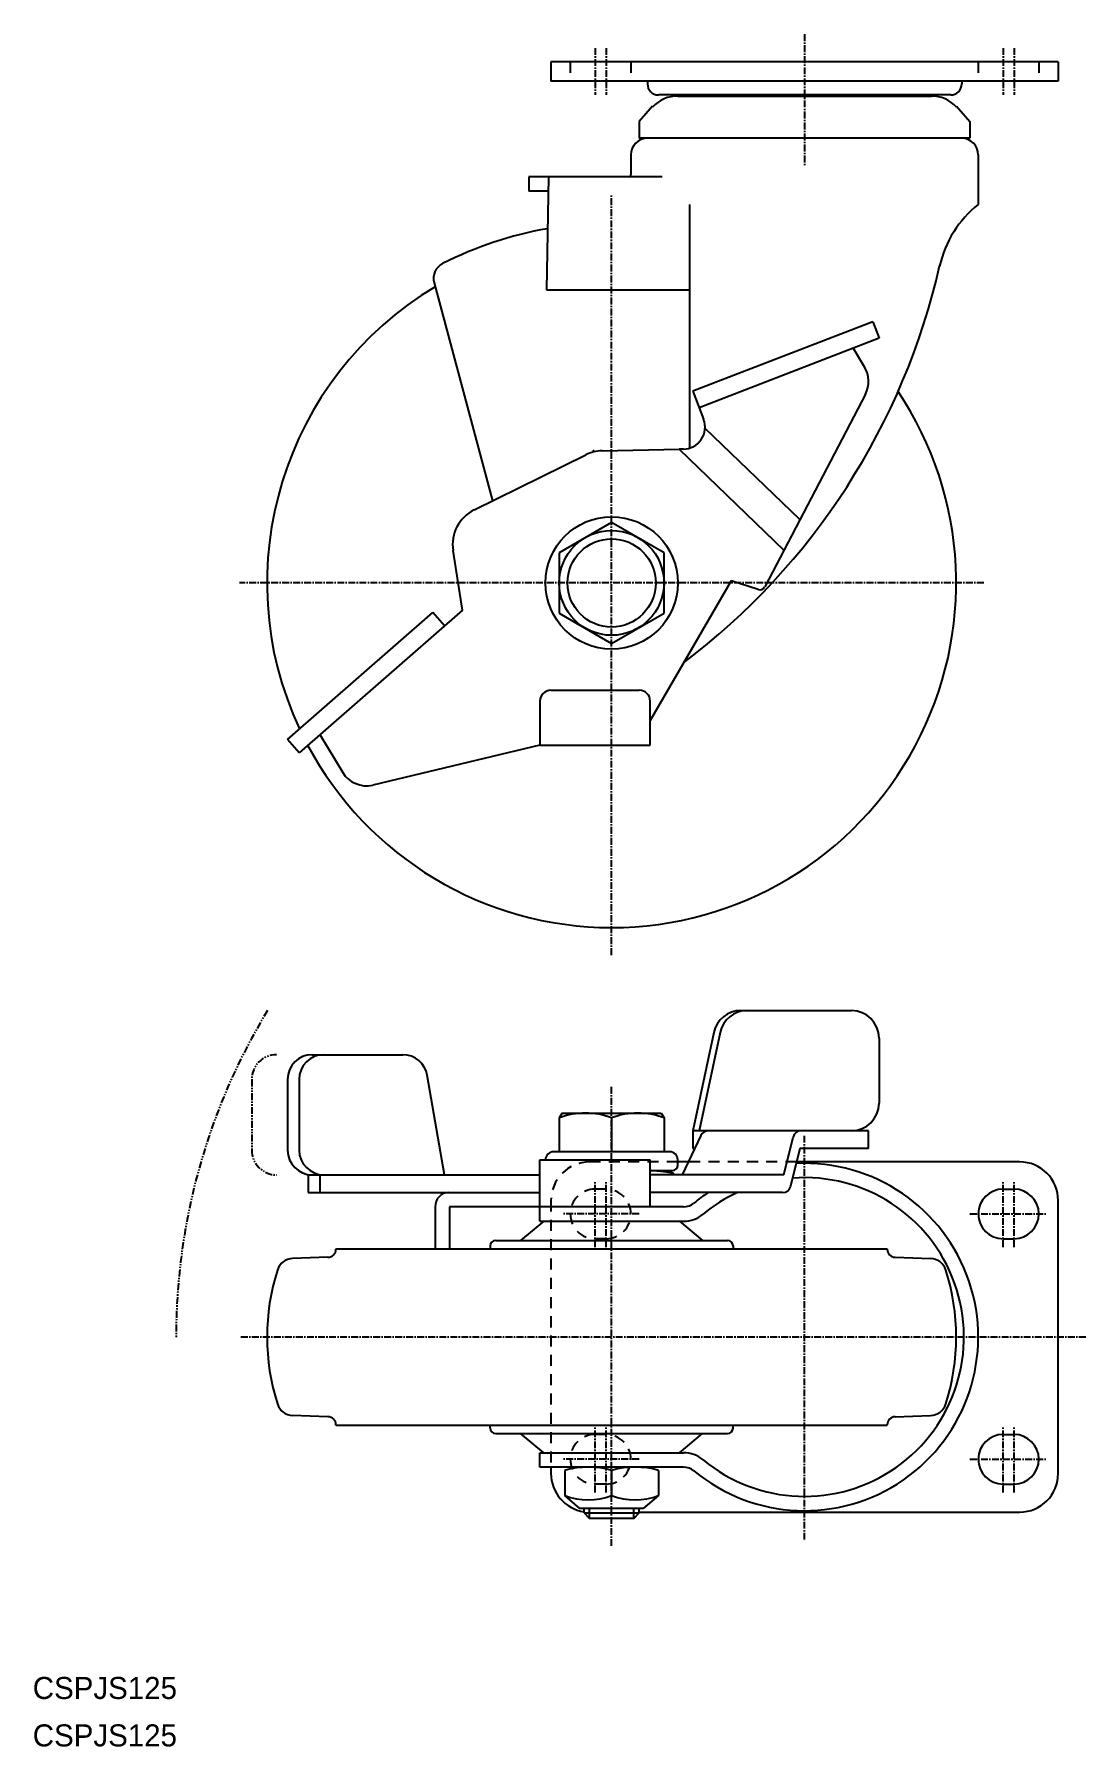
# Model space of a CAD drawing. Extents: x 0 to 191, y 0 to 310.
import ezdxf

# ---------------------------------------------------------------- set-up
doc = ezdxf.new("R2010")
doc.units = 0
for name, pattern in [('CENTER', [2, 1.25, -0.25, 0.25, -0.25]), ('DASHED', [3.5, 2, -1.5]), ('PHANTOM', [2.5, 1.25, -0.25, 0.25, -0.25, 0.25, -0.25])]:
    doc.linetypes.add(name, pattern=pattern)
doc.layers.get('0').update_dxf_attribs({"linetype": 'CONTINUOUS'})
doc.layers.add('CENTER', color=1, linetype='CENTER')

msp = doc.modelspace()

# ---------------------------------------------------------------- linework, layer by layer
at = {"color": 7, "linetype": 'CONTINUOUS'}
for p, q in [((186, 305.5), (94, 305.5)), ((94, 305.5), (94, 302)), ((186, 305.5), (186, 302)), ((186, 302), (94, 302)), ((111.5, 302), (111.5, 301.5)), ((168.5, 302), (168.5, 301.5)), ((166.5, 299.5), (113.5, 299.5)), ((117, 299.3), (163, 299.3)), ((112.44, 297.45), (110, 294.65)), ((167.56, 297.45), (170, 294.65)), ((110, 294.65), (110, 291.65)), ((170, 294.65), (170, 291.65)), ((170, 291.65), (110, 291.65)), ((108.5, 288.65), (108.5, 285.05)), ((171.5, 288.65), (171.5, 279.65)), ((90, 284.65), (90, 282.05)), ((114.14, 284.65), (90, 284.65)), ((93.55, 284.65), (93.16, 264.15)), ((93.5, 282.05), (90, 282.05)), ((119.14, 279.65), (119.14, 235.44)), ((72.8, 265.45), (83.4, 225.89)), ((93.16, 264.15), (119.14, 264.15)), ((152.35, 258.35), (119.72, 245.75)), ((152.35, 258.35), (153.5, 255.36)), ((153.5, 255.36), (120.87, 242.77)), ((148.84, 253.56), (150.89, 250.15)), ((119.72, 245.75), (121.67, 240.69)), ((151.04, 245.25), (132.76, 210.27)), ((139.15, 222.49), (121.93, 239.05)), ((80.04, 224.23), (100.31, 234.25)), ((103.28, 234.97), (117.24, 235.24)), ((118.02, 235.26), (117.24, 235.24)), ((117.24, 235.24), (136.25, 216.95)), ((105, 221.97), (95.5, 216.48)), ((114.5, 216.48), (105, 221.97)), ((77.96, 206.08), (76.23, 216.85)), ((95.5, 216.48), (95.5, 205.52)), ((114.5, 205.52), (114.5, 216.48)), ((126.66, 211.36), (112, 186.03)), ((131.57, 209.78), (126.66, 211.36)), ((46.21, 182.62), (72.58, 205.63)), ((77.96, 206.08), (48.31, 180.21)), ((74.68, 203.22), (72.58, 205.63)), ((95.5, 205.52), (105, 200.03)), ((105, 200.03), (114.5, 205.52)), ((92, 189.55), (92, 181.55)), ((94, 191.55), (110, 191.55)), ((112, 181.55), (112, 189.55)), ((52.08, 183.5), (56.22, 176.63)), ((48.31, 180.21), (46.21, 182.62)), ((92, 181.55), (61.66, 174.34)), ((92, 181.55), (112, 181.55)), ((128.43, 133.45), (148.5, 133.45)), ((123.54, 129.5), (119.72, 111.65)), ((124.69, 129.5), (120.87, 111.65)), ((153.5, 128.45), (153.5, 116.65)), ((50.71, 125.45), (67.13, 125.45)), ((74.68, 103.65), (71.56, 121.72)), ((46.21, 120.95), (46.21, 108.15)), ((48.31, 120.95), (48.31, 108.15)), ((96, 114.85), (95.5, 113.98)), ((95.5, 113.98), (95.5, 107.85)), ((96, 114.85), (114, 114.85)), ((105, 113.98), (105, 107.85)), ((114, 114.85), (114.5, 113.98)), ((114.5, 113.98), (114.5, 107.85)), ((121.19, 110.79), (117.8, 103.65)), ((119.72, 111.65), (119.72, 108.45)), ((151.61, 111.65), (119.72, 111.65)), ((136.25, 103.65), (137.92, 110.51)), ((151.61, 108.45), (151.61, 111.65)), ((92, 106.35), (112, 106.35)), ((92, 97.85), (92, 106.35)), ((115.5, 107.85), (94.5, 107.85)), ((112, 97.85), (112, 106.35)), ((117, 105.45), (117, 106.35)), ((118.91, 106), (117, 106)), ((119.72, 108.45), (120.08, 108.45)), ((139.15, 108.45), (137.47, 101.59)), ((179, 106), (138.55, 106)), ((151.61, 108.45), (139.15, 108.45)), ((49.98, 103.65), (49.98, 100.45)), ((49.98, 103.65), (92, 103.65)), ((52.08, 103.65), (52.08, 100.45)), ((112, 104.45), (116, 104.45)), ((136.25, 103.65), (112, 103.65)), ((116.25, 103.65), (116.25, 103.95)), ((49.98, 100.45), (92, 100.45)), ((136.02, 100.45), (112, 100.45)), ((176, 101.07), (178, 101.07)), ((73.01, 97.85), (73.01, 90.25)), ((73.01, 97.85), (73.01, 97.85)), ((75.61, 97.85), (75.61, 90.25)), ((118.03, 97.85), (75.61, 97.85)), ((92, 95.25), (92, 97.85)), ((186, 49.5), (186, 99)), ((92.7, 95.25), (88.5, 91.75)), ((92, 95.25), (118.03, 95.25)), ((117.3, 95.25), (121.5, 91.75)), ((55, 90.25), (155, 90.25)), ((55, 90.25), (55, 90.2)), ((82.97, 90.78), (82.96, 90.25)), ((83.97, 91.75), (126.03, 91.75)), ((127.03, 90.78), (127.04, 90.25)), ((127.03, 90.78), (127.03, 90.53)), ((155, 90.25), (155, 90.2)), ((176, 92.07), (178, 92.07)), ((53.55, 88.7), (47.14, 88.48)), ((156.45, 88.7), (162.86, 88.48)), ((53.55, 59.8), (47.14, 60.02)), ((156.45, 59.8), (162.86, 60.02)), ((55, 58.25), (55, 58.3)), ((55, 58.25), (155, 58.25)), ((82.97, 57.72), (82.96, 58.25)), ((83.97, 56.75), (126.03, 56.75)), ((92.7, 53.25), (88.5, 56.75)), ((117.3, 53.25), (121.5, 56.75)), ((127.03, 57.72), (127.04, 58.25)), ((155, 58.25), (155, 58.3)), ((176, 56.57), (178, 56.57)), ((92, 50.65), (92, 53.25)), ((92, 53.25), (118.03, 53.25)), ((118.03, 50.65), (92, 50.65)), ((94, 50.65), (94, 49.5)), ((96.5, 50.07), (96.5, 45.5)), ((105, 50.07), (105, 45.5)), ((113.5, 50.07), (113.5, 45.5)), ((176, 47.57), (178, 47.57)), ((99.25, 43.15), (96.5, 45.5)), ((113.5, 45.5), (110.75, 43.15)), ((110.75, 43.15), (99.25, 43.15)), ((100.01, 42.35), (100.01, 43.15)), ((100.01, 42.35), (110.01, 42.35)), ((100.01, 42.35), (101.01, 41.35)), ((109.01, 41.35), (101.01, 41.35)), ((109.01, 41.35), (110.01, 42.35)), ((110.01, 42.35), (110.01, 43.15)), ((110.01, 42.5), (179, 42.5))]:
    msp.add_line(p, q, dxfattribs=at)
at = {"color": 3, "linetype": 'DASHED'}
for p, q in [((97.5, 305.5), (97.5, 302)), ((108.5, 305.5), (108.5, 302)), ((171.5, 305.5), (171.5, 302)), ((182.5, 305.5), (182.5, 302)), ((117, 106), (101, 106)), ((138.55, 106), (118.91, 106)), ((104, 101.07), (102.01, 101.07)), ((94, 99), (94, 50.65)), ((104, 92.07), (102, 92.07)), ((104, 56.57), (102.01, 56.57)), ((104, 47.57), (102, 47.57))]:
    msp.add_line(p, q, dxfattribs=at)
at = {"color": 3, "linetype": 'PHANTOM'}
msp.add_line((39.72, 120.95), (39.72, 108.15), dxfattribs=at)
at = {"color": 3, "linetype": 'CONTINUOUS'}
for p, q in [((101.01, 41.35), (101.01, 43.15)), ((109.01, 41.35), (109.01, 43.15))]:
    msp.add_line(p, q, dxfattribs=at)
at = {"color": 7, "linetype": 'CONTINUOUS'}
msp.add_polyline3d([(116.25, 103.95, 0), (116.22, 103.96, 0), (116.19, 103.96, 0), (116.17, 103.97, 0), (116.14, 103.97, 0), (116.11, 103.98, 0), (116.08, 103.98, 0), (116.05, 103.99, 0), (116.03, 104, 0), (116, 104, 0), (115.97, 104.01, 0), (115.94, 104.01, 0), (115.91, 104.02, 0), (115.88, 104.02, 0), (115.85, 104.03, 0), (115.82, 104.03, 0), (115.79, 104.04, 0), (115.77, 104.04, 0), (115.74, 104.05, 0), (115.71, 104.06, 0), (115.68, 104.06, 0), (115.65, 104.06, 0), (115.62, 104.07, 0), (115.59, 104.08, 0), (115.56, 104.08, 0), (115.53, 104.08, 0), (115.5, 104.09, 0), (115.47, 104.09, 0), (115.44, 104.1, 0), (115.4, 104.11, 0), (115.37, 104.11, 0), (115.34, 104.11, 0), (115.31, 104.12, 0), (115.28, 104.12, 0), (115.25, 104.13, 0), (115.22, 104.13, 0), (115.19, 104.14, 0), (115.16, 104.14, 0), (115.13, 104.15, 0), (115.09, 104.15, 0), (115.06, 104.16, 0), (115.03, 104.16, 0), (115, 104.17, 0), (114.97, 104.17, 0), (114.93, 104.17, 0), (114.9, 104.18, 0), (114.87, 104.18, 0), (114.84, 104.19, 0), (114.81, 104.19, 0), (114.77, 104.2, 0), (114.74, 104.2, 0), (114.71, 104.21, 0), (114.68, 104.21, 0), (114.64, 104.21, 0), (114.61, 104.22, 0), (114.58, 104.22, 0), (114.54, 104.23, 0), (114.51, 104.23, 0), (114.48, 104.23, 0), (114.44, 104.24, 0), (114.41, 104.24, 0), (114.38, 104.25, 0), (114.34, 104.25, 0), (114.31, 104.25, 0), (114.28, 104.26, 0), (114.24, 104.26, 0), (114.21, 104.27, 0), (114.18, 104.27, 0), (114.14, 104.27, 0), (114.11, 104.28, 0), (114.07, 104.28, 0), (114.04, 104.28, 0), (114.01, 104.29, 0), (113.97, 104.29, 0), (113.94, 104.29, 0), (113.9, 104.3, 0), (113.87, 104.3, 0), (113.83, 104.3, 0), (113.8, 104.31, 0), (113.76, 104.31, 0), (113.73, 104.31, 0), (113.69, 104.32, 0), (113.66, 104.32, 0), (113.62, 104.32, 0), (113.59, 104.33, 0), (113.55, 104.33, 0), (113.52, 104.33, 0), (113.48, 104.33, 0), (113.45, 104.34, 0), (113.41, 104.34, 0), (113.38, 104.34, 0), (113.34, 104.35, 0), (113.31, 104.35, 0), (113.27, 104.35, 0), (113.24, 104.35, 0), (113.2, 104.36, 0), (113.17, 104.36, 0), (113.13, 104.36, 0), (113.09, 104.36, 0), (113.06, 104.37, 0), (113.02, 104.37, 0), (112.99, 104.37, 0), (112.95, 104.37, 0), (112.91, 104.38, 0), (112.88, 104.38, 0), (112.84, 104.38, 0), (112.81, 104.38, 0), (112.77, 104.39, 0), (112.73, 104.39, 0), (112.7, 104.39, 0), (112.66, 104.39, 0), (112.62, 104.39, 0), (112.59, 104.4, 0), (112.55, 104.4, 0), (112.51, 104.4, 0), (112.48, 104.4, 0), (112.44, 104.4, 0), (112.4, 104.41, 0), (112.37, 104.41, 0), (112.33, 104.41, 0), (112.29, 104.41, 0), (112.26, 104.41, 0), (112.22, 104.42, 0), (112.18, 104.42, 0), (112.15, 104.42, 0), (112.11, 104.42, 0), (112.07, 104.42, 0), (112.04, 104.42, 0), (112, 104.42, 0)], dxfattribs=at)
for radius in [12, 9.5, 8]:
    msp.add_circle((105, 211), radius, dxfattribs=at)
for centre, radius, start, end in [((113.5, 301.5), 2, 180, 270), ((166.5, 301.5), 2, 270, 0), ((117, 293.1), 6.2, 90, 137.3815), ((163, 293.1), 6.2, 42.6185, 90), ((111.5, 288.65), 3, 90, 180), ((168.5, 288.65), 3, 0, 90), ((108.1, 285.05), 0.4, 270, 0), ((183.99, 264.03), 20, 128.6504, 167.201), ((105, 208.65), 67.6, 99.9086, 116.9718), ((75.7, 266.22), 3, 116.9718, 195), ((42.59, 296.15), 125, 307.1376, 347.216), ((105, 211), 62.5, 120.7915, 205.0651), ((146.61, 247.57), 5, 332.4057, 31.1044), ((105, 211), 62.5, 208.0958, 33.7466), ((117.94, 239.25), 4, 271.1044, 21.1044), ((103.41, 227.97), 7, 91.1044, 116.3044), ((83.15, 217.96), 7, 116.3044, 189.1044), ((131.87, 210.73), 1, 252.1044, 332.4057), ((94, 189.55), 2, 90, 180), ((110, 189.55), 2, 0, 90), ((60.51, 179.21), 5, 211.1044, 283.3587), ((128.43, 128.45), 5, 90, 167.9223), ((129.58, 128.45), 5, 90, 167.9223), ((148.5, 128.45), 5, 0, 90), ((50.71, 120.95), 4.5, 90, 180), ((52.81, 120.95), 4.5, 90, 180), ((67.13, 120.95), 4.5, 9.8052, 90), ((148.5, 116.65), 5, 270, 0), ((100.25, 101.39), 13.46, 69.3345, 110.6655), ((109.75, 101.39), 13.46, 69.3345, 110.6655), ((122.55, 110.15), 1.5, 90, 154.5795), ((139.38, 110.15), 1.5, 90, 166.2865), ((50.71, 108.15), 4.5, 180, 270), ((52.81, 108.15), 4.5, 180, 270), ((94.5, 106.35), 1.5, 90, 179.9995), ((115.5, 106.35), 1.5, 0, 90), ((140, 74.25), 31.5, 230.4451, 92.7684), ((179, 99), 7, 0, 90), ((116, 105.45), 1, 270, 0), ((140, 74.25), 28.9, 230.4451, 94.2999), ((75.5, 97.95), 2.5, 90, 182.2924), ((140, 74.25), 31.5, 123.7215, 129.5549), ((140, 74.25), 28.9, 114.9638, 129.5549), ((136.02, 101.95), 1.5, 270, 346.2854), ((176, 96.57), 4.5, 90, 270), ((178, 96.57), 4.5, 270, 90), ((118.03, 100.85), 3, 270, 309.5549), ((118.03, 100.85), 5.6, 270, 309.5549), ((53.5, 90.2), 1.5, 272, 0), ((83.97, 90.75), 1, 90, 178.3634), ((126.03, 90.75), 1, 1.6366, 90), ((156.5, 90.2), 1.5, 180, 268), ((47.24, 85.48), 3, 92, 162.3356), ((162.76, 85.48), 3, 17.6644, 88), ((82.5, 74.25), 40, 162.3356, 197.6644), ((127.5, 74.25), 40, 342.3356, 17.6644), ((47.24, 63.02), 3, 197.6644, 268), ((162.76, 63.02), 3, 272, 342.3356), ((53.5, 58.3), 1.5, 0, 88), ((156.5, 58.3), 1.5, 92, 180), ((83.97, 57.75), 1, 181.6366, 270), ((126.03, 57.75), 1, 270, 358.3634), ((176, 52.07), 4.5, 90, 270), ((178, 52.07), 4.5, 270, 90), ((118.03, 47.65), 5.6, 50.4451, 90), ((100.75, 34.8), 15.85, 74.4429, 105.5571), ((109.25, 34.8), 15.85, 74.4429, 105.5571), ((118.03, 47.65), 3, 50.4451, 90), ((101, 49.5), 7, 180, 261.8749), ((179, 49.5), 7, 270, 0), ((100.75, 57.01), 12.28, 249.7438, 290.2562), ((109.25, 57.01), 12.28, 249.7438, 290.2562)]:
    msp.add_arc(centre, radius, start, end, dxfattribs=at)
at = {"color": 3, "linetype": 'PHANTOM'}
for centre, radius, start, end in [((140, 74.25), 114, 148.7148, 180), ((44.22, 120.95), 4.5, 90, 180), ((44.22, 108.15), 4.5, 180, 270)]:
    msp.add_arc(centre, radius, start, end, dxfattribs=at)
at = {"color": 3, "linetype": 'DASHED'}
for centre, radius, start, end in [((101, 99), 7, 90, 180), ((102, 96.57), 4.5, 90, 270), ((104, 96.57), 4.5, 270, 90), ((102, 52.07), 4.5, 90, 270), ((104, 52.07), 4.5, 270, 90)]:
    msp.add_arc(centre, radius, start, end, dxfattribs=at)
at = {"color": 7, "linetype": 'CONTINUOUS'}
msp.add_point((101.71, 234.94), dxfattribs=at)
at = {"layer": 'CENTER', "color": 1, "linetype": 'CENTER'}
for p, q in [((102, 308), (102, 299.5)), ((104, 308), (104, 299.5)), ((140, 310.5), (140, 286.65)), ((176, 308), (176, 299.5)), ((178, 308), (178, 299.5)), ((105, 143.5), (105, 281.25)), ((172.5, 211), (37.5, 211)), ((105, 36.35), (105, 119.85)), ((140, 37.5), (140, 111)), ((102, 90.57), (102, 102.57)), ((104, 90.57), (104, 102.57)), ((176, 90.57), (176, 102.57)), ((178, 90.57), (178, 102.57)), ((110, 96.57), (96, 96.57)), ((170, 96.57), (184, 96.57)), ((191, 74.25), (37.5, 74.25)), ((102, 46.07), (102, 58.07)), ((104, 46.07), (104, 58.07)), ((176, 46.07), (176, 58.07)), ((178, 46.07), (178, 58.07)), ((110, 52.07), (96, 52.07)), ((170, 52.07), (184, 52.07))]:
    msp.add_line(p, q, dxfattribs=at)

# ---------------------------------------------------------------- texts
at = {"color": 7, "linetype": 'CONTINUOUS'}
for p in [(0, 8.6), (0, 0)]:
    msp.add_text('CSPJS125', height=4, dxfattribs=at).set_placement(p)

doc.saveas('drawing.dxf')
